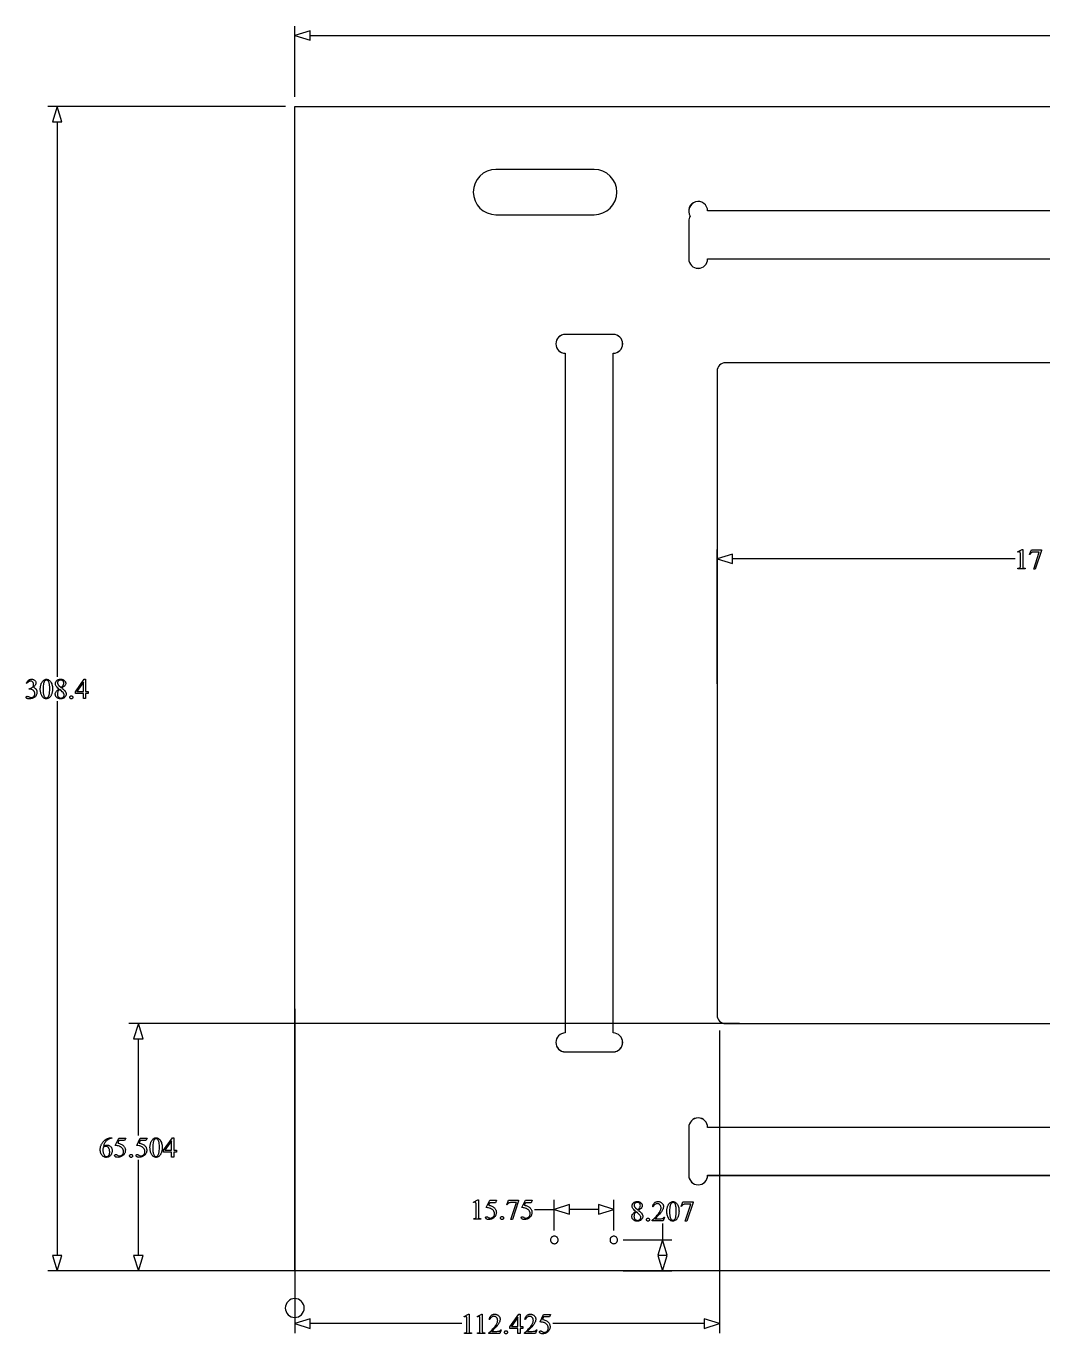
# Model space of a CAD drawing. Extents: x -301 to 234, y -175 to 172.
# Drawn here: x -300.6 to -31.3, y -174.7 to 171.6 of the extents above; entities that cross this region are included whole.
import ezdxf

# ---------------------------------------------------------------- set-up
doc = ezdxf.new("R2010")
doc.units = 0
doc.layers.add('DIMENSIONS', color=253, linetype='CONTINUOUS')
doc.layers.add('LAYER0', color=13, linetype='CONTINUOUS')

msp = doc.modelspace()

# ---------------------------------------------------------------- linework, layer by layer
at = {"layer": 'DIMENSIONS'}
for points in [[(-229.37, 152.88), (-229.37, 171.63)], [(-225.32, 170.38), (-229.37, 169.13)], [(-225.32, 167.88), (-225.32, 170.38)], [(-229.37, 169.13), (-225.32, 167.88)], [(-225.32, 169.13), (-11.78, 169.13)], [(-231.87, 150.38), (-294.85, 150.38)], [(-292.35, 150.38), (-293.6, 146.33)], [(-291.1, 146.33), (-292.35, 150.38)], [(-293.6, 146.33), (-291.1, 146.33)], [(-292.35, 146.33), (-292.35, -0.7)], [(-117.59, -2.51), (-117.59, 33.04)], [(-113.55, 31.79), (-117.59, 30.54)], [(-113.55, 29.29), (-113.55, 31.79)], [(-117.59, 30.54), (-113.55, 29.29)], [(-38.64, 30.54), (-113.55, 30.54)], [(-292.35, -7.15), (-292.35, -153.98)], [(-229.38, -88.63), (-229.38, -174.48)], [(-111.63, -92.51), (-273.34, -92.51)], [(-270.84, -92.51), (-272.09, -96.55)], [(-269.59, -96.55), (-270.84, -92.51)], [(-272.09, -96.55), (-269.59, -96.55)], [(-270.84, -122.14), (-270.84, -96.55)], [(-116.95, -94.37), (-116.95, -174.48)], [(-270.84, -153.97), (-270.84, -128.59)], [(-165.9, -141.72), (-160.7, -141.72)], [(-160.7, -147.31), (-160.7, -139.22)], [(-156.65, -140.47), (-160.7, -141.72)], [(-160.7, -141.72), (-156.65, -142.97)], [(-156.65, -142.97), (-156.65, -140.47)], [(-148.99, -141.72), (-156.65, -141.72)], [(-144.95, -141.72), (-148.99, -140.47)], [(-148.99, -140.47), (-148.99, -142.97)], [(-148.99, -142.97), (-144.95, -141.72)], [(-144.95, -147.31), (-144.95, -139.22)], [(-132.06, -145.48), (-132.06, -149.81)], [(-142.45, -149.81), (-129.56, -149.81)], [(-132.06, -149.81), (-133.31, -153.86)], [(-130.81, -153.86), (-132.06, -149.81)], [(-291.1, -153.98), (-293.6, -153.98)], [(-293.6, -153.98), (-292.35, -158.02)], [(-292.35, -158.02), (-291.1, -153.98)], [(-269.59, -153.97), (-272.09, -153.97)], [(-272.09, -153.97), (-270.84, -158.01)], [(-270.84, -158.01), (-269.59, -153.97)], [(-133.31, -153.86), (-130.81, -153.86)], [(-130.81, -153.98), (-133.31, -153.98)], [(-133.31, -153.98), (-132.06, -158.02)], [(-132.06, -153.86), (-132.06, -153.98)], [(-132.06, -158.02), (-130.81, -153.98)], [(-231.87, -158.02), (-294.85, -158.02)], [(-193.48, -158.01), (-273.34, -158.01)], [(-142.45, -158.02), (-129.56, -158.02)], [(-225.33, -170.73), (-229.38, -171.98)], [(-229.38, -171.98), (-225.33, -173.23)], [(-225.33, -173.23), (-225.33, -170.73)], [(-185.23, -171.98), (-225.33, -171.98)], [(-121, -171.98), (-161.1, -171.98)], [(-116.95, -171.98), (-121, -170.73)], [(-121, -170.73), (-121, -173.23)], [(-121, -173.23), (-116.95, -171.98)]]:
    msp.add_lwpolyline(points, dxfattribs=at)
for points in [[(-38.01, 32.44), (-36.79, 33.04), (-36.67, 33.04), (-36.67, 28.81), (-36.66, 28.47), (-36.65, 28.36), (-36.64, 28.29), (-36.62, 28.24), (-36.58, 28.2), (-36.54, 28.16), (-36.49, 28.13), (-36.42, 28.11), (-36.32, 28.09), (-36.2, 28.08), (-36.04, 28.07), (-36.04, 27.93), (-37.92, 27.93), (-37.92, 28.07), (-37.76, 28.08), (-37.63, 28.09), (-37.53, 28.11), (-37.47, 28.13), (-37.42, 28.16), (-37.38, 28.19), (-37.35, 28.23), (-37.32, 28.27), (-37.3, 28.34), (-37.29, 28.45), (-37.28, 28.81), (-37.28, 31.51), (-37.29, 31.96), (-37.3, 32.11), (-37.32, 32.21), (-37.33, 32.27), (-37.35, 32.32), (-37.38, 32.36), (-37.41, 32.39), (-37.45, 32.41), (-37.49, 32.43), (-37.58, 32.44), (-37.65, 32.44), (-37.74, 32.41), (-37.84, 32.38), (-37.96, 32.33)], [(-34.36, 32.93), (-31.68, 32.93), (-31.68, 32.79), (-33.35, 27.83), (-33.76, 27.83), (-32.27, 32.33), (-33.64, 32.33), (-33.83, 32.33), (-34, 32.31), (-34.13, 32.28), (-34.23, 32.23), (-34.38, 32.14), (-34.51, 32.02), (-34.63, 31.87), (-34.73, 31.71), (-34.84, 31.75)], [(-300.48, -2.38), (-300.37, -2.14), (-300.24, -1.93), (-300.1, -1.75), (-300.02, -1.67), (-299.94, -1.6), (-299.86, -1.53), (-299.77, -1.48), (-299.67, -1.43), (-299.57, -1.39), (-299.47, -1.36), (-299.36, -1.34), (-299.25, -1.33), (-299.13, -1.32), (-298.98, -1.33), (-298.84, -1.35), (-298.71, -1.38), (-298.6, -1.42), (-298.48, -1.47), (-298.38, -1.54), (-298.29, -1.62), (-298.2, -1.71), (-298.1, -1.86), (-298.02, -2.01), (-298, -2.09), (-297.98, -2.17), (-297.96, -2.25), (-297.96, -2.34), (-297.97, -2.47), (-298, -2.61), (-298.06, -2.75), (-298.13, -2.89), (-298.23, -3.03), (-298.35, -3.18), (-298.49, -3.32), (-298.65, -3.46), (-298.43, -3.56), (-298.33, -3.62), (-298.24, -3.68), (-298.16, -3.75), (-298.08, -3.82), (-298.01, -3.9), (-297.95, -3.98), (-297.89, -4.07), (-297.85, -4.16), (-297.81, -4.25), (-297.77, -4.35), (-297.75, -4.45), (-297.73, -4.55), (-297.72, -4.66), (-297.71, -4.77), (-297.72, -4.93), (-297.74, -5.08), (-297.77, -5.23), (-297.82, -5.37), (-297.88, -5.51), (-297.95, -5.65), (-298.03, -5.77), (-298.13, -5.89), (-298.27, -6.04), (-298.43, -6.17), (-298.6, -6.27), (-298.79, -6.36), (-298.99, -6.43), (-299.21, -6.47), (-299.44, -6.5), (-299.69, -6.51), (-299.92, -6.51), (-300.11, -6.48), (-300.26, -6.44), (-300.32, -6.42), (-300.37, -6.39), (-300.45, -6.32), (-300.51, -6.26), (-300.55, -6.19), (-300.56, -6.12), (-300.55, -6.07), (-300.54, -6.02), (-300.51, -5.97), (-300.47, -5.93), (-300.42, -5.9), (-300.37, -5.87), (-300.32, -5.85), (-300.26, -5.85), (-300.17, -5.86), (-300.07, -5.88), (-299.97, -5.92), (-299.79, -6.01), (-299.6, -6.11), (-299.48, -6.15), (-299.34, -6.18), (-299.19, -6.19), (-299.1, -6.19), (-299.01, -6.17), (-298.92, -6.15), (-298.84, -6.12), (-298.76, -6.08), (-298.68, -6.03), (-298.61, -5.97), (-298.54, -5.9), (-298.47, -5.83), (-298.42, -5.75), (-298.37, -5.67), (-298.33, -5.58), (-298.3, -5.5), (-298.28, -5.4), (-298.26, -5.31), (-298.26, -5.21), (-298.27, -5.07), (-298.29, -4.92), (-298.33, -4.78), (-298.39, -4.64), (-298.44, -4.55), (-298.49, -4.46), (-298.54, -4.39), (-298.6, -4.33), (-298.69, -4.26), (-298.79, -4.19), (-298.9, -4.12), (-299.03, -4.06), (-299.17, -4.01), (-299.31, -3.97), (-299.45, -3.95), (-299.6, -3.94), (-299.72, -3.94), (-299.72, -3.83), (-299.57, -3.81), (-299.42, -3.76), (-299.28, -3.7), (-299.13, -3.62), (-299, -3.53), (-298.88, -3.43), (-298.78, -3.32), (-298.71, -3.21), (-298.65, -3.08), (-298.61, -2.95), (-298.58, -2.81), (-298.57, -2.67), (-298.58, -2.58), (-298.59, -2.49), (-298.61, -2.41), (-298.63, -2.33), (-298.67, -2.25), (-298.71, -2.18), (-298.76, -2.12), (-298.81, -2.06), (-298.87, -2), (-298.94, -1.95), (-299.01, -1.91), (-299.08, -1.88), (-299.15, -1.86), (-299.23, -1.84), (-299.32, -1.83), (-299.4, -1.82), (-299.54, -1.83), (-299.68, -1.86), (-299.8, -1.91), (-299.93, -1.98), (-300.04, -2.06), (-300.15, -2.17), (-300.26, -2.29), (-300.36, -2.44)], [(-296.81, -3.95), (-296.81, -3.74), (-296.8, -3.54), (-296.78, -3.35), (-296.75, -3.16), (-296.71, -2.98), (-296.67, -2.81), (-296.62, -2.64), (-296.56, -2.48), (-296.49, -2.33), (-296.42, -2.19), (-296.34, -2.06), (-296.26, -1.94), (-296.17, -1.83), (-296.07, -1.73), (-295.97, -1.64), (-295.87, -1.56), (-295.7, -1.46), (-295.53, -1.38), (-295.36, -1.34), (-295.27, -1.33), (-295.18, -1.32), (-295.04, -1.33), (-294.9, -1.36), (-294.77, -1.4), (-294.64, -1.47), (-294.51, -1.55), (-294.39, -1.65), (-294.27, -1.77), (-294.15, -1.91), (-294.02, -2.1), (-293.9, -2.3), (-293.8, -2.53), (-293.72, -2.76), (-293.66, -3.02), (-293.62, -3.29), (-293.59, -3.57), (-293.58, -3.88), (-293.58, -4.09), (-293.6, -4.3), (-293.62, -4.49), (-293.64, -4.68), (-293.68, -4.86), (-293.72, -5.04), (-293.77, -5.2), (-293.83, -5.36), (-293.9, -5.5), (-293.97, -5.64), (-294.04, -5.77), (-294.12, -5.88), (-294.2, -5.99), (-294.29, -6.08), (-294.38, -6.16), (-294.47, -6.24), (-294.66, -6.36), (-294.85, -6.44), (-294.95, -6.47), (-295.04, -6.5), (-295.13, -6.51), (-295.22, -6.51), (-295.4, -6.5), (-295.56, -6.46), (-295.72, -6.39), (-295.88, -6.3), (-296.02, -6.18), (-296.16, -6.04), (-296.29, -5.87), (-296.41, -5.67), (-296.51, -5.49), (-296.59, -5.3), (-296.66, -5.09), (-296.71, -4.88), (-296.76, -4.67), (-296.79, -4.44), (-296.81, -4.2)], [(-296.09, -4.05), (-296.09, -4.3), (-296.08, -4.54), (-296.06, -4.77), (-296.03, -4.98), (-295.99, -5.19), (-295.95, -5.38), (-295.9, -5.56), (-295.84, -5.73), (-295.78, -5.86), (-295.72, -5.97), (-295.65, -6.07), (-295.58, -6.14), (-295.49, -6.2), (-295.41, -6.25), (-295.31, -6.27), (-295.21, -6.28), (-295.11, -6.27), (-295.01, -6.24), (-294.9, -6.18), (-294.8, -6.1), (-294.75, -6.05), (-294.7, -6), (-294.61, -5.86), (-294.53, -5.7), (-294.47, -5.5), (-294.43, -5.34), (-294.4, -5.15), (-294.35, -4.74), (-294.31, -4.26), (-294.3, -3.71), (-294.31, -3.3), (-294.35, -2.93), (-294.4, -2.59), (-294.44, -2.44), (-294.48, -2.29), (-294.55, -2.09), (-294.63, -1.93), (-294.72, -1.79), (-294.82, -1.69), (-294.9, -1.63), (-294.99, -1.6), (-295.09, -1.57), (-295.19, -1.57), (-295.31, -1.58), (-295.42, -1.62), (-295.53, -1.69), (-295.63, -1.79), (-295.7, -1.87), (-295.76, -1.96), (-295.81, -2.07), (-295.86, -2.18), (-295.9, -2.31), (-295.94, -2.45), (-296, -2.75), (-296.04, -3.08), (-296.07, -3.4), (-296.09, -3.73)], [(-291.86, -3.91), (-292.13, -3.68), (-292.35, -3.47), (-292.52, -3.28), (-292.63, -3.12), (-292.7, -2.98), (-292.76, -2.82), (-292.79, -2.67), (-292.8, -2.51), (-292.79, -2.39), (-292.78, -2.28), (-292.75, -2.17), (-292.7, -2.06), (-292.65, -1.96), (-292.59, -1.86), (-292.51, -1.76), (-292.42, -1.67), (-292.32, -1.59), (-292.22, -1.52), (-292.11, -1.46), (-291.98, -1.41), (-291.86, -1.37), (-291.72, -1.34), (-291.58, -1.33), (-291.42, -1.32), (-291.28, -1.33), (-291.14, -1.34), (-291, -1.37), (-290.88, -1.4), (-290.76, -1.45), (-290.65, -1.51), (-290.55, -1.57), (-290.45, -1.65), (-290.36, -1.73), (-290.29, -1.82), (-290.23, -1.91), (-290.17, -2), (-290.13, -2.1), (-290.1, -2.19), (-290.09, -2.29), (-290.08, -2.4), (-290.09, -2.54), (-290.13, -2.68), (-290.19, -2.82), (-290.28, -2.97), (-290.34, -3.04), (-290.41, -3.12), (-290.59, -3.29), (-290.82, -3.46), (-291.11, -3.66), (-290.81, -3.89), (-290.57, -4.1), (-290.38, -4.29), (-290.25, -4.44), (-290.19, -4.54), (-290.13, -4.64), (-290.08, -4.73), (-290.04, -4.83), (-290.01, -4.93), (-289.99, -5.03), (-289.97, -5.13), (-289.97, -5.24), (-289.98, -5.37), (-290, -5.49), (-290.03, -5.61), (-290.07, -5.73), (-290.13, -5.84), (-290.2, -5.94), (-290.28, -6.04), (-290.37, -6.14), (-290.48, -6.23), (-290.59, -6.3), (-290.71, -6.37), (-290.84, -6.42), (-290.97, -6.46), (-291.12, -6.49), (-291.27, -6.51), (-291.43, -6.51), (-291.6, -6.51), (-291.76, -6.49), (-291.92, -6.45), (-292.06, -6.4), (-292.19, -6.34), (-292.32, -6.26), (-292.43, -6.17), (-292.54, -6.07), (-292.61, -5.98), (-292.68, -5.88), (-292.73, -5.79), (-292.77, -5.69), (-292.81, -5.59), (-292.83, -5.49), (-292.85, -5.39), (-292.85, -5.29), (-292.84, -5.12), (-292.8, -4.96), (-292.73, -4.79), (-292.63, -4.63), (-292.5, -4.46), (-292.33, -4.28), (-292.11, -4.1)], [(-291.28, -3.51), (-291.08, -3.32), (-290.92, -3.16), (-290.8, -3.01), (-290.72, -2.88), (-290.67, -2.76), (-290.63, -2.64), (-290.61, -2.5), (-290.6, -2.36), (-290.62, -2.18), (-290.64, -2.09), (-290.66, -2.02), (-290.69, -1.94), (-290.73, -1.88), (-290.77, -1.81), (-290.82, -1.75), (-290.88, -1.7), (-290.94, -1.66), (-291.01, -1.62), (-291.08, -1.59), (-291.16, -1.57), (-291.24, -1.55), (-291.42, -1.54), (-291.6, -1.55), (-291.68, -1.57), (-291.76, -1.59), (-291.83, -1.62), (-291.9, -1.66), (-291.97, -1.7), (-292.03, -1.75), (-292.13, -1.87), (-292.17, -1.93), (-292.21, -1.99), (-292.23, -2.05), (-292.25, -2.12), (-292.26, -2.19), (-292.26, -2.26), (-292.26, -2.36), (-292.24, -2.45), (-292.21, -2.55), (-292.17, -2.65), (-292.11, -2.74), (-292.05, -2.83), (-291.97, -2.92), (-291.89, -3.01)], [(-284.13, -4.58), (-284.13, -5.1), (-284.8, -5.1), (-284.8, -6.42), (-285.41, -6.42), (-285.41, -5.1), (-287.53, -5.1), (-287.53, -4.63), (-285.21, -1.32), (-284.8, -1.32), (-284.8, -4.58)], [(-285.41, -4.58), (-285.41, -2.1), (-287.17, -4.58)], [(-291.69, -4.05), (-291.83, -4.18), (-291.96, -4.32), (-292.06, -4.46), (-292.14, -4.61), (-292.21, -4.76), (-292.25, -4.93), (-292.28, -5.09), (-292.29, -5.27), (-292.29, -5.38), (-292.27, -5.49), (-292.25, -5.6), (-292.22, -5.7), (-292.19, -5.79), (-292.14, -5.87), (-292.09, -5.95), (-292.03, -6.03), (-291.96, -6.1), (-291.89, -6.15), (-291.81, -6.2), (-291.73, -6.24), (-291.65, -6.27), (-291.56, -6.3), (-291.47, -6.31), (-291.37, -6.31), (-291.18, -6.3), (-291.09, -6.28), (-291.01, -6.26), (-290.93, -6.23), (-290.86, -6.19), (-290.79, -6.14), (-290.73, -6.09), (-290.67, -6.03), (-290.63, -5.97), (-290.58, -5.91), (-290.55, -5.84), (-290.52, -5.77), (-290.51, -5.7), (-290.49, -5.62), (-290.49, -5.54), (-290.5, -5.41), (-290.53, -5.29), (-290.57, -5.18), (-290.63, -5.07), (-290.7, -4.97), (-290.79, -4.86), (-291.03, -4.62), (-291.32, -4.35)], [(-288.59, -5.71), (-288.51, -5.72), (-288.43, -5.74), (-288.36, -5.78), (-288.3, -5.83), (-288.25, -5.89), (-288.21, -5.96), (-288.19, -6.04), (-288.18, -6.12), (-288.19, -6.2), (-288.21, -6.28), (-288.25, -6.35), (-288.3, -6.41), (-288.37, -6.46), (-288.43, -6.5), (-288.51, -6.52), (-288.59, -6.53), (-288.67, -6.52), (-288.75, -6.5), (-288.82, -6.46), (-288.88, -6.41), (-288.93, -6.35), (-288.97, -6.28), (-288.99, -6.2), (-289, -6.12), (-288.99, -6.04), (-288.97, -5.96), (-288.93, -5.89), (-288.88, -5.83), (-288.82, -5.78), (-288.75, -5.74), (-288.67, -5.72)], [(-277.87, -122.76), (-277.87, -122.9), (-278.11, -122.93), (-278.32, -122.97), (-278.5, -123.03), (-278.67, -123.09), (-278.82, -123.17), (-278.97, -123.28), (-279.13, -123.4), (-279.28, -123.54), (-279.42, -123.69), (-279.55, -123.85), (-279.67, -124.02), (-279.77, -124.2), (-279.87, -124.39), (-279.96, -124.6), (-280.03, -124.83), (-280.1, -125.07), (-279.97, -124.99), (-279.84, -124.91), (-279.71, -124.85), (-279.57, -124.8), (-279.44, -124.76), (-279.31, -124.73), (-279.17, -124.71), (-279.04, -124.71), (-278.91, -124.72), (-278.79, -124.73), (-278.67, -124.77), (-278.56, -124.81), (-278.45, -124.87), (-278.35, -124.94), (-278.25, -125.02), (-278.15, -125.12), (-278.06, -125.23), (-277.99, -125.34), (-277.92, -125.46), (-277.87, -125.59), (-277.83, -125.73), (-277.8, -125.87), (-277.78, -126.03), (-277.77, -126.18), (-277.78, -126.34), (-277.8, -126.49), (-277.83, -126.64), (-277.87, -126.78), (-277.92, -126.92), (-277.99, -127.06), (-278.06, -127.2), (-278.15, -127.33), (-278.27, -127.47), (-278.4, -127.6), (-278.54, -127.71), (-278.68, -127.8), (-278.84, -127.87), (-279.01, -127.91), (-279.18, -127.94), (-279.36, -127.95), (-279.49, -127.95), (-279.61, -127.93), (-279.73, -127.91), (-279.84, -127.87), (-279.94, -127.82), (-280.04, -127.76), (-280.14, -127.69), (-280.23, -127.61), (-280.4, -127.44), (-280.54, -127.26), (-280.66, -127.06), (-280.76, -126.86), (-280.84, -126.64), (-280.89, -126.4), (-280.92, -126.16), (-280.93, -125.9), (-280.93, -125.74), (-280.92, -125.57), (-280.9, -125.41), (-280.87, -125.25), (-280.83, -125.09), (-280.78, -124.93), (-280.73, -124.78), (-280.66, -124.63), (-280.59, -124.48), (-280.52, -124.33), (-280.43, -124.19), (-280.34, -124.06), (-280.24, -123.92), (-280.13, -123.8), (-280.02, -123.67), (-279.9, -123.55), (-279.65, -123.34), (-279.41, -123.16), (-279.29, -123.09), (-279.17, -123.02), (-279.05, -122.97), (-278.94, -122.92), (-278.71, -122.85), (-278.5, -122.8), (-278.29, -122.77), (-278.09, -122.76)], [(-274.2, -122.87), (-274.49, -123.49), (-276, -123.49), (-276.32, -124.16), (-276.09, -124.21), (-275.86, -124.26), (-275.65, -124.33), (-275.45, -124.42), (-275.26, -124.51), (-275.09, -124.63), (-274.93, -124.75), (-274.78, -124.89), (-274.66, -125.02), (-274.56, -125.15), (-274.48, -125.29), (-274.41, -125.44), (-274.35, -125.59), (-274.32, -125.74), (-274.29, -125.9), (-274.29, -126.07), (-274.3, -126.26), (-274.33, -126.45), (-274.38, -126.63), (-274.45, -126.8), (-274.53, -126.96), (-274.63, -127.11), (-274.73, -127.25), (-274.85, -127.37), (-274.97, -127.48), (-275.11, -127.58), (-275.25, -127.67), (-275.39, -127.75), (-275.61, -127.84), (-275.82, -127.9), (-276.04, -127.94), (-276.26, -127.95), (-276.47, -127.94), (-276.65, -127.92), (-276.8, -127.87), (-276.86, -127.84), (-276.92, -127.8), (-277.01, -127.72), (-277.07, -127.64), (-277.11, -127.55), (-277.12, -127.46), (-277.12, -127.41), (-277.1, -127.37), (-277.07, -127.32), (-277.04, -127.28), (-276.99, -127.25), (-276.94, -127.22), (-276.88, -127.21), (-276.82, -127.2), (-276.73, -127.21), (-276.65, -127.23), (-276.56, -127.28), (-276.41, -127.38), (-276.27, -127.47), (-276.13, -127.53), (-275.99, -127.56), (-275.85, -127.57), (-275.74, -127.57), (-275.64, -127.55), (-275.54, -127.53), (-275.44, -127.49), (-275.35, -127.45), (-275.26, -127.39), (-275.17, -127.32), (-275.09, -127.25), (-275.01, -127.16), (-274.95, -127.08), (-274.89, -126.98), (-274.85, -126.89), (-274.81, -126.78), (-274.79, -126.68), (-274.77, -126.57), (-274.77, -126.45), (-274.77, -126.34), (-274.78, -126.23), (-274.81, -126.12), (-274.84, -126.01), (-274.88, -125.91), (-274.93, -125.81), (-274.99, -125.71), (-275.06, -125.61), (-275.13, -125.51), (-275.22, -125.42), (-275.31, -125.34), (-275.4, -125.26), (-275.51, -125.19), (-275.62, -125.12), (-275.74, -125.06), (-275.86, -125), (-276.08, -124.93), (-276.33, -124.87), (-276.63, -124.83), (-276.96, -124.81), (-276, -122.87)], [(-268.54, -122.87), (-268.83, -123.49), (-270.33, -123.49), (-270.66, -124.16), (-270.42, -124.21), (-270.2, -124.26), (-269.99, -124.33), (-269.79, -124.42), (-269.6, -124.51), (-269.42, -124.63), (-269.26, -124.75), (-269.11, -124.89), (-269, -125.02), (-268.9, -125.15), (-268.81, -125.29), (-268.74, -125.44), (-268.69, -125.59), (-268.65, -125.74), (-268.63, -125.9), (-268.62, -126.07), (-268.63, -126.26), (-268.66, -126.45), (-268.71, -126.63), (-268.78, -126.8), (-268.87, -126.96), (-268.96, -127.11), (-269.07, -127.25), (-269.19, -127.37), (-269.31, -127.48), (-269.44, -127.58), (-269.58, -127.67), (-269.73, -127.75), (-269.94, -127.84), (-270.16, -127.9), (-270.38, -127.94), (-270.6, -127.95), (-270.81, -127.94), (-270.99, -127.92), (-271.14, -127.87), (-271.2, -127.84), (-271.25, -127.8), (-271.34, -127.72), (-271.41, -127.64), (-271.44, -127.55), (-271.46, -127.46), (-271.45, -127.41), (-271.44, -127.37), (-271.41, -127.32), (-271.37, -127.28), (-271.33, -127.25), (-271.28, -127.22), (-271.22, -127.21), (-271.16, -127.2), (-271.07, -127.21), (-270.99, -127.23), (-270.89, -127.28), (-270.75, -127.38), (-270.61, -127.47), (-270.47, -127.53), (-270.33, -127.56), (-270.19, -127.57), (-270.08, -127.57), (-269.98, -127.55), (-269.88, -127.53), (-269.78, -127.49), (-269.69, -127.45), (-269.6, -127.39), (-269.51, -127.32), (-269.43, -127.25), (-269.35, -127.16), (-269.28, -127.08), (-269.23, -126.98), (-269.18, -126.89), (-269.15, -126.78), (-269.12, -126.68), (-269.11, -126.57), (-269.1, -126.45), (-269.11, -126.34), (-269.12, -126.23), (-269.14, -126.12), (-269.17, -126.01), (-269.22, -125.91), (-269.27, -125.81), (-269.32, -125.71), (-269.39, -125.61), (-269.47, -125.51), (-269.55, -125.42), (-269.64, -125.34), (-269.74, -125.26), (-269.84, -125.19), (-269.95, -125.12), (-270.07, -125.06), (-270.2, -125), (-270.42, -124.93), (-270.67, -124.87), (-270.96, -124.83), (-271.29, -124.81), (-270.33, -122.87)], [(-267.77, -125.39), (-267.77, -125.18), (-267.75, -124.98), (-267.73, -124.79), (-267.71, -124.6), (-267.67, -124.42), (-267.62, -124.25), (-267.57, -124.08), (-267.51, -123.92), (-267.44, -123.77), (-267.37, -123.63), (-267.29, -123.5), (-267.21, -123.38), (-267.12, -123.27), (-267.03, -123.17), (-266.93, -123.08), (-266.83, -123), (-266.66, -122.9), (-266.49, -122.82), (-266.32, -122.78), (-266.23, -122.77), (-266.14, -122.76), (-266, -122.77), (-265.86, -122.8), (-265.73, -122.84), (-265.59, -122.91), (-265.47, -122.99), (-265.34, -123.09), (-265.22, -123.21), (-265.11, -123.35), (-264.97, -123.54), (-264.86, -123.74), (-264.76, -123.97), (-264.68, -124.2), (-264.62, -124.46), (-264.57, -124.73), (-264.55, -125.01), (-264.54, -125.32), (-264.54, -125.53), (-264.55, -125.74), (-264.57, -125.93), (-264.6, -126.12), (-264.63, -126.3), (-264.68, -126.48), (-264.73, -126.64), (-264.79, -126.8), (-264.85, -126.94), (-264.92, -127.08), (-264.99, -127.21), (-265.07, -127.32), (-265.15, -127.43), (-265.24, -127.52), (-265.33, -127.6), (-265.43, -127.68), (-265.62, -127.8), (-265.81, -127.88), (-265.9, -127.91), (-265.99, -127.94), (-266.09, -127.95), (-266.18, -127.95), (-266.35, -127.94), (-266.52, -127.9), (-266.68, -127.83), (-266.83, -127.74), (-266.98, -127.62), (-267.12, -127.48), (-267.25, -127.31), (-267.37, -127.11), (-267.46, -126.93), (-267.54, -126.74), (-267.61, -126.53), (-267.67, -126.32), (-267.71, -126.11), (-267.75, -125.88), (-267.76, -125.64)], [(-267.05, -125.49), (-267.04, -125.74), (-267.03, -125.98), (-267.01, -126.21), (-266.98, -126.42), (-266.95, -126.63), (-266.9, -126.82), (-266.85, -127), (-266.79, -127.17), (-266.74, -127.3), (-266.68, -127.41), (-266.61, -127.51), (-266.53, -127.58), (-266.45, -127.64), (-266.36, -127.69), (-266.27, -127.71), (-266.17, -127.72), (-266.07, -127.71), (-265.96, -127.68), (-265.86, -127.62), (-265.75, -127.54), (-265.7, -127.49), (-265.65, -127.44), (-265.57, -127.3), (-265.49, -127.14), (-265.43, -126.94), (-265.39, -126.78), (-265.35, -126.59), (-265.3, -126.18), (-265.27, -125.7), (-265.26, -125.15), (-265.27, -124.74), (-265.3, -124.37), (-265.36, -124.03), (-265.39, -123.88), (-265.44, -123.73), (-265.51, -123.53), (-265.59, -123.37), (-265.68, -123.23), (-265.78, -123.13), (-265.86, -123.07), (-265.95, -123.04), (-266.04, -123.01), (-266.14, -123.01), (-266.27, -123.02), (-266.38, -123.06), (-266.49, -123.13), (-266.59, -123.23), (-266.65, -123.31), (-266.71, -123.41), (-266.77, -123.51), (-266.81, -123.62), (-266.86, -123.75), (-266.89, -123.89), (-266.95, -124.19), (-266.99, -124.52), (-267.02, -124.84), (-267.04, -125.17)], [(-260.75, -126.02), (-260.75, -126.55), (-261.42, -126.55), (-261.42, -127.87), (-262.03, -127.87), (-262.03, -126.55), (-264.15, -126.55), (-264.15, -126.07), (-261.83, -122.76), (-261.42, -122.76), (-261.42, -126.02)], [(-262.03, -126.02), (-262.03, -123.54), (-263.79, -126.02)], [(-280.17, -125.34), (-280.22, -125.79), (-280.23, -126.15), (-280.23, -126.33), (-280.2, -126.52), (-280.16, -126.71), (-280.1, -126.92), (-280.03, -127.11), (-279.94, -127.29), (-279.83, -127.44), (-279.71, -127.57), (-279.61, -127.65), (-279.51, -127.7), (-279.39, -127.74), (-279.26, -127.75), (-279.18, -127.74), (-279.1, -127.73), (-279.03, -127.7), (-278.95, -127.67), (-278.88, -127.63), (-278.81, -127.58), (-278.75, -127.52), (-278.68, -127.44), (-278.62, -127.37), (-278.57, -127.28), (-278.53, -127.18), (-278.49, -127.08), (-278.47, -126.97), (-278.45, -126.85), (-278.43, -126.72), (-278.43, -126.58), (-278.43, -126.43), (-278.45, -126.28), (-278.47, -126.13), (-278.49, -125.99), (-278.53, -125.86), (-278.57, -125.73), (-278.62, -125.61), (-278.68, -125.49), (-278.75, -125.38), (-278.82, -125.29), (-278.9, -125.21), (-278.98, -125.14), (-279.08, -125.09), (-279.18, -125.06), (-279.28, -125.04), (-279.39, -125.03), (-279.54, -125.04), (-279.69, -125.09), (-279.89, -125.18)], [(-272.76, -127.15), (-272.68, -127.16), (-272.6, -127.18), (-272.53, -127.22), (-272.47, -127.27), (-272.42, -127.33), (-272.38, -127.4), (-272.36, -127.48), (-272.35, -127.56), (-272.36, -127.64), (-272.38, -127.72), (-272.42, -127.79), (-272.47, -127.85), (-272.54, -127.9), (-272.61, -127.94), (-272.68, -127.96), (-272.76, -127.97), (-272.84, -127.96), (-272.92, -127.94), (-272.99, -127.9), (-273.05, -127.85), (-273.1, -127.79), (-273.14, -127.72), (-273.16, -127.64), (-273.17, -127.56), (-273.16, -127.48), (-273.14, -127.4), (-273.1, -127.33), (-273.05, -127.27), (-272.99, -127.22), (-272.92, -127.18), (-272.84, -127.16)], [(-182.14, -139.81), (-180.92, -139.22), (-180.8, -139.22), (-180.8, -143.44), (-180.79, -143.78), (-180.78, -143.89), (-180.76, -143.97), (-180.74, -144.01), (-180.71, -144.06), (-180.67, -144.09), (-180.62, -144.12), (-180.55, -144.15), (-180.45, -144.17), (-180.32, -144.18), (-180.17, -144.19), (-180.17, -144.32), (-182.05, -144.32), (-182.05, -144.19), (-181.89, -144.18), (-181.76, -144.17), (-181.66, -144.15), (-181.59, -144.13), (-181.54, -144.1), (-181.5, -144.06), (-181.47, -144.02), (-181.45, -143.98), (-181.43, -143.91), (-181.42, -143.8), (-181.41, -143.44), (-181.41, -140.74), (-181.42, -140.29), (-181.43, -140.14), (-181.44, -140.04), (-181.46, -139.99), (-181.48, -139.94), (-181.51, -139.9), (-181.54, -139.87), (-181.57, -139.84), (-181.61, -139.83), (-181.7, -139.81), (-181.78, -139.82), (-181.87, -139.84), (-181.97, -139.88), (-182.08, -139.93)], [(-175.97, -139.32), (-176.26, -139.95), (-177.76, -139.95), (-178.09, -140.62), (-177.85, -140.66), (-177.63, -140.72), (-177.41, -140.79), (-177.21, -140.87), (-177.03, -140.97), (-176.85, -141.08), (-176.69, -141.21), (-176.54, -141.35), (-176.43, -141.48), (-176.33, -141.61), (-176.24, -141.75), (-176.17, -141.89), (-176.12, -142.04), (-176.08, -142.2), (-176.06, -142.36), (-176.05, -142.53), (-176.06, -142.72), (-176.09, -142.91), (-176.14, -143.09), (-176.21, -143.26), (-176.3, -143.42), (-176.39, -143.57), (-176.5, -143.7), (-176.61, -143.83), (-176.74, -143.94), (-176.87, -144.04), (-177.01, -144.13), (-177.16, -144.21), (-177.37, -144.3), (-177.59, -144.36), (-177.8, -144.4), (-178.03, -144.41), (-178.24, -144.4), (-178.42, -144.37), (-178.56, -144.33), (-178.63, -144.29), (-178.68, -144.26), (-178.77, -144.18), (-178.83, -144.1), (-178.87, -144.01), (-178.89, -143.92), (-178.88, -143.87), (-178.86, -143.82), (-178.84, -143.78), (-178.8, -143.74), (-178.76, -143.7), (-178.71, -143.68), (-178.65, -143.66), (-178.59, -143.66), (-178.5, -143.67), (-178.42, -143.69), (-178.32, -143.74), (-178.17, -143.84), (-178.04, -143.92), (-177.9, -143.98), (-177.76, -144.02), (-177.61, -144.03), (-177.51, -144.03), (-177.4, -144.01), (-177.3, -143.99), (-177.21, -143.95), (-177.12, -143.9), (-177.03, -143.85), (-176.94, -143.78), (-176.86, -143.71), (-176.78, -143.62), (-176.71, -143.53), (-176.66, -143.44), (-176.61, -143.34), (-176.58, -143.24), (-176.55, -143.14), (-176.53, -143.03), (-176.53, -142.91), (-176.53, -142.8), (-176.55, -142.69), (-176.57, -142.58), (-176.6, -142.47), (-176.64, -142.37), (-176.69, -142.26), (-176.75, -142.16), (-176.82, -142.06), (-176.9, -141.97), (-176.98, -141.88), (-177.07, -141.79), (-177.17, -141.72), (-177.27, -141.64), (-177.38, -141.58), (-177.5, -141.51), (-177.62, -141.46), (-177.84, -141.38), (-178.1, -141.33), (-178.39, -141.29), (-178.72, -141.27), (-177.76, -139.32)], [(-172.82, -139.32), (-170.14, -139.32), (-170.14, -139.46), (-171.81, -144.43), (-172.22, -144.43), (-170.73, -139.92), (-172.1, -139.92), (-172.3, -139.93), (-172.46, -139.95), (-172.59, -139.98), (-172.7, -140.02), (-172.85, -140.12), (-172.98, -140.24), (-173.09, -140.38), (-173.2, -140.55), (-173.3, -140.51)], [(-166.53, -139.32), (-166.82, -139.95), (-168.32, -139.95), (-168.65, -140.62), (-168.41, -140.66), (-168.19, -140.72), (-167.97, -140.79), (-167.77, -140.87), (-167.59, -140.97), (-167.41, -141.08), (-167.25, -141.21), (-167.1, -141.35), (-166.99, -141.48), (-166.89, -141.61), (-166.8, -141.75), (-166.73, -141.89), (-166.68, -142.04), (-166.64, -142.2), (-166.62, -142.36), (-166.61, -142.53), (-166.62, -142.72), (-166.65, -142.91), (-166.7, -143.09), (-166.77, -143.26), (-166.86, -143.42), (-166.95, -143.57), (-167.06, -143.7), (-167.17, -143.83), (-167.3, -143.94), (-167.43, -144.04), (-167.57, -144.13), (-167.72, -144.21), (-167.93, -144.3), (-168.15, -144.36), (-168.37, -144.4), (-168.59, -144.41), (-168.8, -144.4), (-168.98, -144.37), (-169.12, -144.33), (-169.19, -144.29), (-169.24, -144.26), (-169.33, -144.18), (-169.4, -144.1), (-169.43, -144.01), (-169.45, -143.92), (-169.44, -143.87), (-169.43, -143.82), (-169.4, -143.78), (-169.36, -143.74), (-169.32, -143.7), (-169.27, -143.68), (-169.21, -143.66), (-169.15, -143.66), (-169.06, -143.67), (-168.98, -143.69), (-168.88, -143.74), (-168.73, -143.84), (-168.6, -143.92), (-168.46, -143.98), (-168.32, -144.02), (-168.17, -144.03), (-168.07, -144.03), (-167.96, -144.01), (-167.87, -143.99), (-167.77, -143.95), (-167.68, -143.9), (-167.59, -143.85), (-167.5, -143.78), (-167.42, -143.71), (-167.34, -143.62), (-167.27, -143.53), (-167.22, -143.44), (-167.17, -143.34), (-167.14, -143.24), (-167.11, -143.14), (-167.1, -143.03), (-167.09, -142.91), (-167.09, -142.8), (-167.11, -142.69), (-167.13, -142.58), (-167.16, -142.47), (-167.2, -142.37), (-167.25, -142.26), (-167.31, -142.16), (-167.38, -142.06), (-167.46, -141.97), (-167.54, -141.88), (-167.63, -141.79), (-167.73, -141.72), (-167.83, -141.64), (-167.94, -141.58), (-168.06, -141.51), (-168.19, -141.46), (-168.4, -141.38), (-168.66, -141.33), (-168.95, -141.29), (-169.28, -141.27), (-168.32, -139.32)], [(-139.17, -142.23), (-139.44, -142), (-139.66, -141.8), (-139.82, -141.61), (-139.93, -141.45), (-140.01, -141.3), (-140.06, -141.15), (-140.09, -141), (-140.11, -140.84), (-140.1, -140.72), (-140.08, -140.61), (-140.05, -140.49), (-140.01, -140.39), (-139.96, -140.28), (-139.89, -140.19), (-139.82, -140.09), (-139.73, -140), (-139.63, -139.92), (-139.53, -139.85), (-139.41, -139.79), (-139.29, -139.74), (-139.16, -139.7), (-139.03, -139.67), (-138.88, -139.66), (-138.73, -139.65), (-138.58, -139.65), (-138.44, -139.67), (-138.31, -139.7), (-138.18, -139.73), (-138.07, -139.78), (-137.96, -139.83), (-137.85, -139.9), (-137.76, -139.98), (-137.67, -140.06), (-137.6, -140.15), (-137.53, -140.24), (-137.48, -140.33), (-137.44, -140.42), (-137.41, -140.52), (-137.39, -140.62), (-137.39, -140.73), (-137.4, -140.87), (-137.44, -141.01), (-137.5, -141.15), (-137.59, -141.3), (-137.64, -141.37), (-137.71, -141.45), (-137.89, -141.61), (-138.13, -141.79), (-138.42, -141.98), (-138.12, -142.22), (-137.88, -142.43), (-137.69, -142.62), (-137.56, -142.77), (-137.49, -142.87), (-137.44, -142.96), (-137.39, -143.06), (-137.35, -143.16), (-137.32, -143.26), (-137.29, -143.36), (-137.28, -143.46), (-137.28, -143.57), (-137.28, -143.69), (-137.3, -143.82), (-137.33, -143.94), (-137.38, -144.05), (-137.43, -144.16), (-137.5, -144.27), (-137.59, -144.37), (-137.68, -144.47), (-137.78, -144.55), (-137.9, -144.63), (-138.02, -144.7), (-138.14, -144.75), (-138.28, -144.79), (-138.42, -144.82), (-138.57, -144.84), (-138.73, -144.84), (-138.91, -144.83), (-139.07, -144.81), (-139.22, -144.78), (-139.37, -144.73), (-139.5, -144.67), (-139.63, -144.59), (-139.74, -144.5), (-139.84, -144.4), (-139.92, -144.3), (-139.98, -144.21), (-140.04, -144.12), (-140.08, -144.02), (-140.12, -143.92), (-140.14, -143.82), (-140.16, -143.72), (-140.16, -143.61), (-140.15, -143.45), (-140.11, -143.28), (-140.04, -143.12), (-139.94, -142.96), (-139.81, -142.79), (-139.63, -142.61), (-139.42, -142.43)], [(-138.59, -141.84), (-138.39, -141.65), (-138.23, -141.48), (-138.11, -141.34), (-138.03, -141.21), (-137.98, -141.09), (-137.94, -140.97), (-137.92, -140.83), (-137.91, -140.69), (-137.93, -140.51), (-137.94, -140.42), (-137.97, -140.34), (-138, -140.27), (-138.03, -140.2), (-138.08, -140.14), (-138.13, -140.08), (-138.19, -140.03), (-138.25, -139.99), (-138.31, -139.95), (-138.39, -139.92), (-138.46, -139.89), (-138.54, -139.88), (-138.72, -139.86), (-138.9, -139.88), (-138.99, -139.89), (-139.06, -139.92), (-139.14, -139.95), (-139.21, -139.99), (-139.27, -140.03), (-139.33, -140.08), (-139.44, -140.19), (-139.48, -140.25), (-139.51, -140.32), (-139.54, -140.38), (-139.56, -140.45), (-139.57, -140.52), (-139.57, -140.59), (-139.56, -140.69), (-139.55, -140.78), (-139.52, -140.88), (-139.47, -140.97), (-139.42, -141.07), (-139.35, -141.16), (-139.28, -141.25), (-139.19, -141.34)], [(-131.49, -143.79), (-131.84, -144.75), (-134.79, -144.75), (-134.79, -144.62), (-134.19, -144.05), (-133.92, -143.79), (-133.68, -143.54), (-133.47, -143.3), (-133.27, -143.08), (-133.1, -142.87), (-132.96, -142.68), (-132.84, -142.49), (-132.73, -142.31), (-132.64, -142.13), (-132.56, -141.96), (-132.5, -141.79), (-132.46, -141.62), (-132.44, -141.46), (-132.43, -141.3), (-132.43, -141.19), (-132.45, -141.07), (-132.47, -140.97), (-132.5, -140.87), (-132.54, -140.77), (-132.59, -140.68), (-132.65, -140.6), (-132.72, -140.52), (-132.79, -140.45), (-132.87, -140.39), (-132.95, -140.33), (-133.04, -140.29), (-133.13, -140.26), (-133.22, -140.23), (-133.32, -140.22), (-133.42, -140.21), (-133.6, -140.23), (-133.77, -140.27), (-133.93, -140.34), (-134.08, -140.43), (-134.15, -140.49), (-134.22, -140.55), (-134.28, -140.62), (-134.33, -140.7), (-134.43, -140.87), (-134.51, -141.06), (-134.65, -141.06), (-134.62, -140.9), (-134.58, -140.74), (-134.54, -140.59), (-134.48, -140.46), (-134.42, -140.33), (-134.35, -140.22), (-134.27, -140.11), (-134.17, -140.01), (-134.08, -139.93), (-133.97, -139.85), (-133.86, -139.79), (-133.75, -139.74), (-133.62, -139.7), (-133.5, -139.67), (-133.36, -139.66), (-133.22, -139.65), (-133.07, -139.66), (-132.93, -139.67), (-132.79, -139.7), (-132.66, -139.75), (-132.54, -139.8), (-132.42, -139.87), (-132.31, -139.95), (-132.21, -140.04), (-132.11, -140.14), (-132.03, -140.24), (-131.96, -140.35), (-131.9, -140.47), (-131.86, -140.58), (-131.82, -140.71), (-131.8, -140.83), (-131.8, -140.96), (-131.81, -141.15), (-131.84, -141.34), (-131.9, -141.53), (-131.98, -141.72), (-132.05, -141.87), (-132.13, -142.02), (-132.23, -142.18), (-132.33, -142.34), (-132.58, -142.66), (-132.86, -142.99), (-133.61, -143.79), (-133.85, -144.04), (-134.01, -144.2), (-132.7, -144.2), (-132.36, -144.19), (-132.14, -144.17), (-132.06, -144.15), (-131.99, -144.12), (-131.92, -144.09), (-131.85, -144.05), (-131.79, -144), (-131.73, -143.94), (-131.68, -143.87), (-131.63, -143.79)], [(-130.91, -142.28), (-130.9, -142.07), (-130.89, -141.87), (-130.87, -141.67), (-130.84, -141.49), (-130.8, -141.31), (-130.76, -141.13), (-130.71, -140.97), (-130.65, -140.81), (-130.58, -140.66), (-130.51, -140.52), (-130.43, -140.39), (-130.35, -140.27), (-130.26, -140.16), (-130.17, -140.06), (-130.07, -139.97), (-129.96, -139.89), (-129.79, -139.78), (-129.62, -139.71), (-129.45, -139.66), (-129.36, -139.65), (-129.28, -139.65), (-129.13, -139.66), (-129, -139.69), (-128.86, -139.73), (-128.73, -139.8), (-128.6, -139.88), (-128.48, -139.98), (-128.36, -140.1), (-128.24, -140.24), (-128.11, -140.43), (-127.99, -140.63), (-127.9, -140.85), (-127.81, -141.09), (-127.75, -141.35), (-127.71, -141.62), (-127.68, -141.9), (-127.67, -142.2), (-127.68, -142.42), (-127.69, -142.62), (-127.71, -142.82), (-127.73, -143.01), (-127.77, -143.19), (-127.81, -143.36), (-127.86, -143.53), (-127.92, -143.68), (-127.99, -143.83), (-128.06, -143.97), (-128.13, -144.09), (-128.21, -144.21), (-128.29, -144.31), (-128.38, -144.41), (-128.47, -144.49), (-128.56, -144.57), (-128.76, -144.69), (-128.94, -144.77), (-129.04, -144.8), (-129.13, -144.82), (-129.22, -144.84), (-129.31, -144.84), (-129.49, -144.83), (-129.66, -144.79), (-129.82, -144.72), (-129.97, -144.63), (-130.11, -144.51), (-130.25, -144.37), (-130.38, -144.19), (-130.5, -144), (-130.6, -143.81), (-130.68, -143.62), (-130.75, -143.42), (-130.81, -143.21), (-130.85, -142.99), (-130.88, -142.77), (-130.9, -142.53)], [(-130.18, -142.37), (-130.18, -142.63), (-130.17, -142.87), (-130.15, -143.1), (-130.12, -143.31), (-130.08, -143.52), (-130.04, -143.71), (-129.99, -143.89), (-129.93, -144.06), (-129.87, -144.19), (-129.81, -144.3), (-129.74, -144.39), (-129.67, -144.47), (-129.59, -144.53), (-129.5, -144.57), (-129.4, -144.6), (-129.3, -144.61), (-129.2, -144.6), (-129.1, -144.56), (-128.99, -144.51), (-128.89, -144.43), (-128.84, -144.38), (-128.79, -144.33), (-128.7, -144.19), (-128.63, -144.03), (-128.56, -143.83), (-128.52, -143.66), (-128.49, -143.48), (-128.44, -143.07), (-128.41, -142.59), (-128.39, -142.04), (-128.41, -141.63), (-128.44, -141.26), (-128.49, -140.92), (-128.53, -140.76), (-128.57, -140.62), (-128.64, -140.42), (-128.72, -140.25), (-128.81, -140.12), (-128.91, -140.01), (-128.99, -139.96), (-129.08, -139.92), (-129.18, -139.9), (-129.28, -139.89), (-129.4, -139.91), (-129.52, -139.95), (-129.62, -140.02), (-129.73, -140.12), (-129.79, -140.2), (-129.85, -140.29), (-129.9, -140.4), (-129.95, -140.51), (-129.99, -140.64), (-130.03, -140.77), (-130.09, -141.08), (-130.13, -141.41), (-130.16, -141.73), (-130.18, -142.05)], [(-126.64, -139.75), (-123.96, -139.75), (-123.96, -139.89), (-125.63, -144.86), (-126.04, -144.86), (-124.55, -140.35), (-125.92, -140.35), (-126.12, -140.36), (-126.28, -140.38), (-126.41, -140.41), (-126.52, -140.45), (-126.67, -140.55), (-126.8, -140.67), (-126.91, -140.81), (-127.02, -140.98), (-127.12, -140.94)], [(-174.53, -143.61), (-174.44, -143.61), (-174.37, -143.64), (-174.3, -143.67), (-174.24, -143.73), (-174.18, -143.79), (-174.15, -143.86), (-174.13, -143.94), (-174.12, -144.02), (-174.13, -144.1), (-174.15, -144.17), (-174.19, -144.24), (-174.24, -144.31), (-174.3, -144.36), (-174.37, -144.4), (-174.45, -144.42), (-174.53, -144.43), (-174.61, -144.42), (-174.68, -144.4), (-174.75, -144.36), (-174.82, -144.31), (-174.87, -144.24), (-174.91, -144.17), (-174.93, -144.1), (-174.94, -144.02), (-174.93, -143.93), (-174.91, -143.86), (-174.87, -143.79), (-174.82, -143.73), (-174.75, -143.67), (-174.68, -143.64), (-174.61, -143.61)], [(-139, -142.37), (-139.14, -142.51), (-139.26, -142.64), (-139.37, -142.79), (-139.45, -142.94), (-139.51, -143.09), (-139.56, -143.25), (-139.59, -143.42), (-139.6, -143.59), (-139.59, -143.71), (-139.58, -143.82), (-139.56, -143.92), (-139.53, -144.02), (-139.5, -144.12), (-139.45, -144.2), (-139.4, -144.28), (-139.34, -144.36), (-139.27, -144.42), (-139.2, -144.48), (-139.12, -144.53), (-139.04, -144.57), (-138.96, -144.6), (-138.87, -144.62), (-138.77, -144.64), (-138.67, -144.64), (-138.49, -144.63), (-138.4, -144.61), (-138.32, -144.59), (-138.24, -144.55), (-138.17, -144.52), (-138.1, -144.47), (-138.04, -144.42), (-137.98, -144.36), (-137.93, -144.3), (-137.89, -144.24), (-137.86, -144.17), (-137.83, -144.1), (-137.81, -144.03), (-137.8, -143.95), (-137.8, -143.87), (-137.81, -143.74), (-137.83, -143.62), (-137.88, -143.5), (-137.94, -143.4), (-138.01, -143.29), (-138.1, -143.19), (-138.33, -142.95), (-138.63, -142.67)], [(-135.9, -144.04), (-135.82, -144.04), (-135.74, -144.07), (-135.67, -144.1), (-135.61, -144.16), (-135.56, -144.22), (-135.52, -144.29), (-135.5, -144.37), (-135.49, -144.45), (-135.5, -144.53), (-135.52, -144.6), (-135.56, -144.67), (-135.61, -144.74), (-135.67, -144.79), (-135.74, -144.83), (-135.82, -144.85), (-135.9, -144.86), (-135.98, -144.85), (-136.06, -144.83), (-136.12, -144.79), (-136.19, -144.74), (-136.24, -144.67), (-136.28, -144.6), (-136.3, -144.53), (-136.31, -144.45), (-136.3, -144.36), (-136.28, -144.29), (-136.24, -144.22), (-136.19, -144.16), (-136.12, -144.1), (-136.06, -144.07), (-135.98, -144.04)], [(-184.6, -170.07), (-183.39, -169.48), (-183.27, -169.48), (-183.27, -173.7), (-183.26, -174.04), (-183.25, -174.15), (-183.23, -174.23), (-183.21, -174.27), (-183.18, -174.32), (-183.14, -174.35), (-183.08, -174.38), (-183.02, -174.41), (-182.92, -174.43), (-182.79, -174.44), (-182.63, -174.45), (-182.63, -174.58), (-184.52, -174.58), (-184.52, -174.45), (-184.35, -174.44), (-184.22, -174.43), (-184.13, -174.41), (-184.06, -174.39), (-184.01, -174.36), (-183.97, -174.32), (-183.94, -174.28), (-183.91, -174.24), (-183.9, -174.17), (-183.88, -174.06), (-183.87, -173.7), (-183.87, -171), (-183.88, -170.55), (-183.89, -170.4), (-183.91, -170.3), (-183.93, -170.25), (-183.95, -170.2), (-183.97, -170.16), (-184, -170.13), (-184.04, -170.1), (-184.08, -170.09), (-184.17, -170.07), (-184.24, -170.08), (-184.33, -170.1), (-184.43, -170.14), (-184.55, -170.19)], [(-181.11, -170.07), (-179.89, -169.48), (-179.77, -169.48), (-179.77, -173.7), (-179.76, -174.04), (-179.75, -174.15), (-179.73, -174.23), (-179.71, -174.27), (-179.68, -174.32), (-179.64, -174.35), (-179.59, -174.38), (-179.52, -174.41), (-179.42, -174.43), (-179.29, -174.44), (-179.14, -174.45), (-179.14, -174.58), (-181.02, -174.58), (-181.02, -174.45), (-180.86, -174.44), (-180.73, -174.43), (-180.63, -174.41), (-180.56, -174.39), (-180.51, -174.36), (-180.47, -174.32), (-180.44, -174.28), (-180.42, -174.24), (-180.4, -174.17), (-180.39, -174.06), (-180.38, -173.7), (-180.38, -171), (-180.39, -170.55), (-180.4, -170.4), (-180.41, -170.3), (-180.43, -170.25), (-180.45, -170.2), (-180.48, -170.16), (-180.51, -170.13), (-180.54, -170.1), (-180.58, -170.09), (-180.67, -170.07), (-180.75, -170.08), (-180.84, -170.1), (-180.94, -170.14), (-181.05, -170.19)], [(-174.75, -173.62), (-175.11, -174.58), (-178.06, -174.58), (-178.06, -174.45), (-177.45, -173.88), (-177.19, -173.62), (-176.95, -173.37), (-176.73, -173.13), (-176.54, -172.91), (-176.37, -172.7), (-176.22, -172.51), (-176.1, -172.32), (-175.99, -172.14), (-175.9, -171.96), (-175.82, -171.79), (-175.77, -171.62), (-175.72, -171.45), (-175.7, -171.29), (-175.69, -171.13), (-175.7, -171.02), (-175.71, -170.9), (-175.73, -170.8), (-175.76, -170.7), (-175.81, -170.6), (-175.86, -170.51), (-175.91, -170.43), (-175.98, -170.35), (-176.06, -170.28), (-176.14, -170.22), (-176.22, -170.16), (-176.3, -170.12), (-176.39, -170.09), (-176.48, -170.06), (-176.58, -170.05), (-176.68, -170.04), (-176.86, -170.06), (-177.03, -170.1), (-177.19, -170.17), (-177.34, -170.26), (-177.41, -170.32), (-177.48, -170.38), (-177.54, -170.45), (-177.6, -170.53), (-177.7, -170.7), (-177.77, -170.89), (-177.91, -170.89), (-177.88, -170.73), (-177.85, -170.57), (-177.8, -170.42), (-177.75, -170.29), (-177.68, -170.16), (-177.61, -170.05), (-177.53, -169.94), (-177.44, -169.84), (-177.34, -169.76), (-177.23, -169.68), (-177.12, -169.62), (-177.01, -169.57), (-176.89, -169.53), (-176.76, -169.5), (-176.62, -169.49), (-176.48, -169.48), (-176.34, -169.49), (-176.19, -169.5), (-176.06, -169.53), (-175.93, -169.58), (-175.8, -169.63), (-175.68, -169.7), (-175.57, -169.78), (-175.47, -169.87), (-175.37, -169.97), (-175.29, -170.07), (-175.22, -170.18), (-175.16, -170.3), (-175.12, -170.41), (-175.09, -170.54), (-175.07, -170.66), (-175.06, -170.79), (-175.07, -170.98), (-175.11, -171.17), (-175.16, -171.36), (-175.24, -171.55), (-175.31, -171.7), (-175.4, -171.85), (-175.49, -172.01), (-175.6, -172.17), (-175.84, -172.49), (-176.12, -172.82), (-176.87, -173.62), (-177.11, -173.87), (-177.27, -174.03), (-175.96, -174.03), (-175.63, -174.02), (-175.41, -174), (-175.33, -173.98), (-175.25, -173.95), (-175.18, -173.92), (-175.12, -173.88), (-175.05, -173.83), (-175, -173.77), (-174.94, -173.7), (-174.89, -173.62)], [(-169.04, -172.74), (-169.04, -173.26), (-169.71, -173.26), (-169.71, -174.58), (-170.32, -174.58), (-170.32, -173.26), (-172.44, -173.26), (-172.44, -172.79), (-170.12, -169.48), (-169.71, -169.48), (-169.71, -172.74)], [(-165.32, -173.62), (-165.67, -174.58), (-168.62, -174.58), (-168.62, -174.45), (-168.01, -173.88), (-167.75, -173.62), (-167.51, -173.37), (-167.29, -173.13), (-167.1, -172.91), (-166.93, -172.7), (-166.78, -172.51), (-166.66, -172.32), (-166.55, -172.14), (-166.46, -171.96), (-166.38, -171.79), (-166.33, -171.62), (-166.29, -171.45), (-166.26, -171.29), (-166.25, -171.13), (-166.26, -171.02), (-166.27, -170.9), (-166.29, -170.8), (-166.32, -170.7), (-166.37, -170.6), (-166.42, -170.51), (-166.48, -170.43), (-166.54, -170.35), (-166.62, -170.28), (-166.7, -170.22), (-166.78, -170.16), (-166.86, -170.12), (-166.95, -170.09), (-167.04, -170.06), (-167.14, -170.05), (-167.24, -170.04), (-167.42, -170.06), (-167.59, -170.1), (-167.75, -170.17), (-167.9, -170.26), (-167.97, -170.32), (-168.04, -170.38), (-168.1, -170.45), (-168.16, -170.53), (-168.26, -170.7), (-168.34, -170.89), (-168.47, -170.89), (-168.44, -170.73), (-168.41, -170.57), (-168.36, -170.42), (-168.31, -170.29), (-168.24, -170.16), (-168.17, -170.05), (-168.09, -169.94), (-168, -169.84), (-167.9, -169.76), (-167.8, -169.68), (-167.69, -169.62), (-167.57, -169.57), (-167.45, -169.53), (-167.32, -169.5), (-167.18, -169.49), (-167.04, -169.48), (-166.9, -169.49), (-166.75, -169.5), (-166.62, -169.53), (-166.49, -169.58), (-166.36, -169.63), (-166.25, -169.7), (-166.13, -169.78), (-166.03, -169.87), (-165.93, -169.97), (-165.85, -170.07), (-165.78, -170.18), (-165.72, -170.3), (-165.68, -170.41), (-165.65, -170.54), (-165.63, -170.66), (-165.62, -170.79), (-165.63, -170.98), (-165.67, -171.17), (-165.72, -171.36), (-165.8, -171.55), (-165.87, -171.7), (-165.96, -171.85), (-166.05, -172.01), (-166.16, -172.17), (-166.4, -172.49), (-166.68, -172.82), (-167.43, -173.62), (-167.67, -173.87), (-167.83, -174.03), (-166.52, -174.03), (-166.19, -174.02), (-165.97, -174), (-165.89, -173.98), (-165.81, -173.95), (-165.74, -173.92), (-165.68, -173.88), (-165.61, -173.83), (-165.56, -173.77), (-165.5, -173.7), (-165.45, -173.62)], [(-161.72, -169.58), (-162.01, -170.21), (-163.52, -170.21), (-163.84, -170.88), (-163.61, -170.92), (-163.38, -170.98), (-163.17, -171.05), (-162.97, -171.13), (-162.78, -171.23), (-162.61, -171.34), (-162.44, -171.47), (-162.3, -171.61), (-162.18, -171.74), (-162.08, -171.87), (-162, -172.01), (-161.93, -172.15), (-161.87, -172.3), (-161.84, -172.46), (-161.81, -172.62), (-161.81, -172.79), (-161.82, -172.98), (-161.85, -173.17), (-161.9, -173.35), (-161.97, -173.52), (-162.05, -173.68), (-162.15, -173.83), (-162.25, -173.96), (-162.37, -174.09), (-162.49, -174.2), (-162.63, -174.3), (-162.77, -174.39), (-162.91, -174.47), (-163.12, -174.56), (-163.34, -174.62), (-163.56, -174.66), (-163.78, -174.67), (-163.99, -174.66), (-164.17, -174.63), (-164.32, -174.59), (-164.38, -174.55), (-164.44, -174.52), (-164.53, -174.44), (-164.59, -174.36), (-164.63, -174.27), (-164.64, -174.18), (-164.64, -174.13), (-164.62, -174.08), (-164.59, -174.04), (-164.56, -174), (-164.51, -173.96), (-164.46, -173.94), (-164.4, -173.92), (-164.34, -173.92), (-164.25, -173.93), (-164.17, -173.95), (-164.08, -174), (-163.93, -174.1), (-163.79, -174.18), (-163.65, -174.24), (-163.51, -174.28), (-163.37, -174.29), (-163.26, -174.29), (-163.16, -174.27), (-163.06, -174.25), (-162.96, -174.21), (-162.87, -174.16), (-162.78, -174.11), (-162.69, -174.04), (-162.61, -173.97), (-162.53, -173.88), (-162.47, -173.79), (-162.41, -173.7), (-162.37, -173.6), (-162.33, -173.5), (-162.3, -173.4), (-162.29, -173.29), (-162.28, -173.17), (-162.29, -173.06), (-162.3, -172.95), (-162.33, -172.84), (-162.36, -172.73), (-162.4, -172.63), (-162.45, -172.52), (-162.51, -172.42), (-162.58, -172.32), (-162.65, -172.23), (-162.74, -172.14), (-162.83, -172.06), (-162.92, -171.98), (-163.03, -171.9), (-163.14, -171.84), (-163.25, -171.77), (-163.38, -171.72), (-163.6, -171.64), (-163.85, -171.59), (-164.15, -171.55), (-164.47, -171.53), (-163.52, -169.58)], [(-170.32, -172.74), (-170.32, -170.26), (-172.07, -172.74)], [(-173.5, -173.87), (-173.41, -173.88), (-173.34, -173.9), (-173.27, -173.93), (-173.21, -173.99), (-173.15, -174.05), (-173.12, -174.12), (-173.1, -174.2), (-173.09, -174.28), (-173.1, -174.36), (-173.12, -174.43), (-173.16, -174.5), (-173.21, -174.57), (-173.27, -174.62), (-173.34, -174.66), (-173.42, -174.68), (-173.5, -174.69), (-173.58, -174.68), (-173.65, -174.66), (-173.72, -174.62), (-173.79, -174.57), (-173.84, -174.5), (-173.88, -174.43), (-173.9, -174.36), (-173.91, -174.28), (-173.9, -174.19), (-173.88, -174.12), (-173.84, -174.05), (-173.79, -173.99), (-173.72, -173.93), (-173.65, -173.9), (-173.58, -173.87)]]:
    msp.add_lwpolyline(points, close=True, dxfattribs=at)
at = {"layer": 'LAYER0'}
for points in [[(231.14, -158.01), (-229.38, -158.01), (-229.38, 150.39), (231.14, 150.39)], [(231.15, -158.02), (-229.37, -158.02), (-229.37, 150.38), (231.15, 150.38)]]:
    msp.add_lwpolyline(points, close=True, dxfattribs=at)
for points in [[(-176.15, 133.68, 1), (-176.15, 121.68), (-150.15, 121.68, 1), (-150.15, 133.68), (-164.05, 133.68)], [(64.9, 122.7, 1), (59.9, 122.7), (-120.1, 122.7, 0.500445), (-123.31, 125.1, 0.500445), (-124.71, 121.35, 0.143584), (-125.1, 120), (-125.1, 110, 1), (-120.1, 110), (59.9, 110, 1), (64.9, 110)], [(64.91, 122.69, 1), (59.91, 122.69), (-120.09, 122.69, 0.500445), (-123.3, 125.09, 0.500445), (-124.7, 121.34, 0.143584), (-125.09, 119.99), (-125.09, 109.99, 1), (-120.09, 109.99), (59.91, 109.99, 1), (64.91, 109.99)], [(-157.8, 90, 1), (-157.8, 85), (-157.8, -95, 1), (-157.8, -100), (-145.1, -100, 1), (-145.1, -95), (-145.1, 85, 1), (-145.1, 90)], [(-157.79, 89.99, 1), (-157.79, 84.99), (-157.79, -95.01, 1), (-157.79, -100.01), (-145.09, -100.01, 1), (-145.09, -95.01), (-145.09, 84.99, 1), (-145.09, 89.99)], [(55.22, -92.51, 0.414214), (57.41, -90.32), (57.41, 80.3, 0.414214), (55.22, 82.49), (-115.4, 82.49, 0.414214), (-117.59, 80.3), (-117.59, -90.32, 0.414214), (-115.4, -92.51)], [(64.9, -120, 1), (59.9, -120), (-120.1, -120, 1), (-125.1, -120), (-125.1, -132.7, 1), (-120.1, -132.7), (59.9, -132.7, 1), (64.9, -132.7)], [(64.91, -120.01, 1), (59.91, -120.01), (-120.09, -120.01, 1), (-125.09, -120.01), (-125.09, -132.71, 1), (-120.09, -132.71), (59.91, -132.71, 1), (64.91, -132.71)], [(-160.7, -150.81, 0.414214), (-159.7, -149.81, 0.414214), (-160.7, -148.81, 0.414214), (-161.7, -149.81, 0.414214)], [(-160.69, -150.82, 0.414214), (-159.69, -149.82, 0.414214), (-160.69, -148.82, 0.414214), (-161.69, -149.82, 0.414214)], [(-145.95, -149.81, 0.414214), (-144.95, -150.81, 0.414214), (-143.95, -149.81, 0.414214), (-144.95, -148.81, 0.414214)], [(-145.94, -149.82, 0.414214), (-144.94, -150.82, 0.414214), (-143.94, -149.82, 0.414214), (-144.94, -148.82, 0.414214)], [(-229.43, -165.35, 0.414214), (-231.93, -167.85, 0.414214), (-229.43, -170.35, 0.414214), (-226.93, -167.85, 0.414214)]]:
    msp.add_lwpolyline(points, format="xyb", close=True, dxfattribs=at)

doc.saveas('drawing.dxf')
